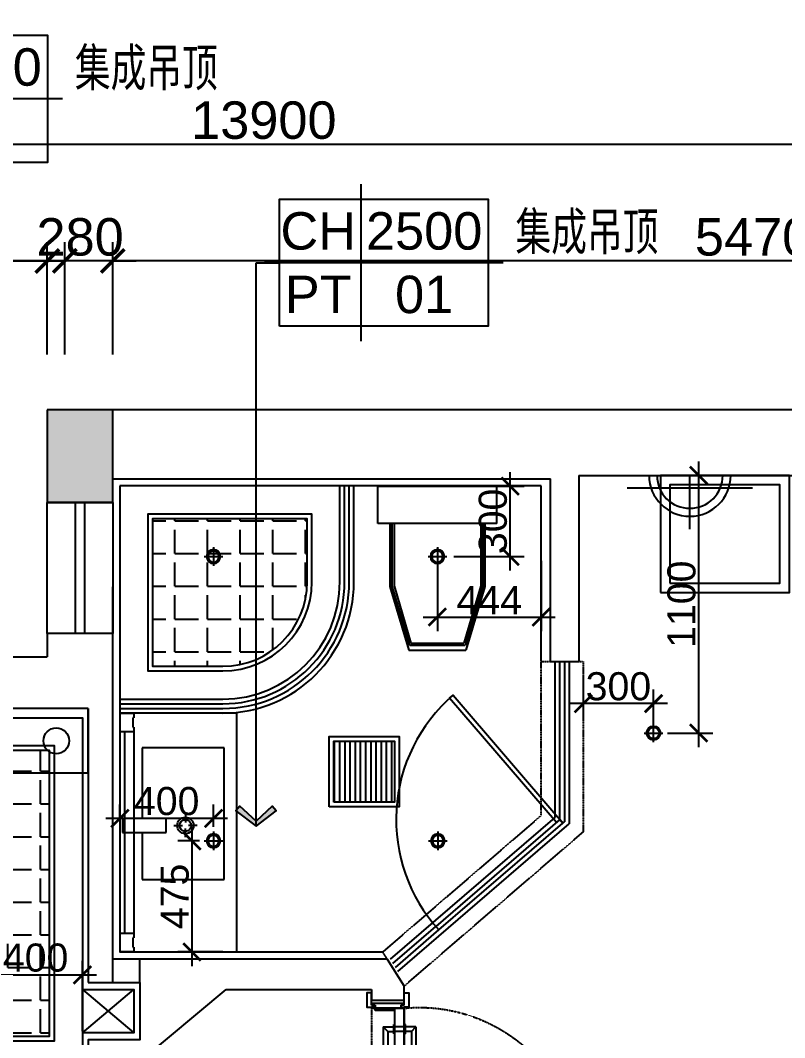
# Model space of a CAD drawing. Header units: millimetres. Extents: x 148889 to 229003, y -70503 to 111106.
# Drawn here: x 209832 to 213097, y 64067 to 68411 of the extents above; entities that cross this region are included whole.
import ezdxf
from ezdxf.enums import TextEntityAlignment as Align
from ezdxf.lldxf.tags import DXFTag

# ---------------------------------------------------------------- set-up
doc = ezdxf.new("R2010")
doc.units = ezdxf.units.MM
doc.linetypes.add('DASHED2', pattern=[0.375, 0.25, -0.125])
doc.linetypes.add('HIDDEN', pattern=[0.375, 0.25, -0.125])
for name, color, linetype in [('8', 8, 'Continuous'), ('C-天花标高', 1, 'Continuous'), ('C-灯具1', 2, 'Continuous'), ('C-门套', 16, 'Continuous'), ('F-地坪3(地台)', 6, 'Continuous'), ('P-原墙线', 7, 'Continuous'), ('P-固定家具2(不到顶)', 2, 'Continuous'), ('P-外部尺寸', 44, 'Continuous'), ('P-完成面', 1, 'Continuous'), ('P-新墙线', 4, 'Continuous'), ('P-洁具', 3, 'Continuous'), ('P-活动家具', 3, 'Continuous'), ('P-窗', 3, 'Continuous'), ('P-门', 1, 'Continuous'), ('P-门套', 1, 'Continuous')]:
    doc.layers.add(name, color=color, linetype=linetype)
doc.styles.add('Arial', font='arial.ttf')
doc.styles.add('hb', font='hbsmall.shx', dxfattribs={"width": 0.7})
doc.styles.add('ROMANS', font='ROMANS.shx', dxfattribs={"bigfont": 'BIGFONT.shx'})
doc.styles.add('st', font='', dxfattribs={"width": 0.7})
doc.styles.get('st').set_extended_font_data('SimSun')
tags = doc.linetypes.add('ACAD_ISO03W100', pattern=[30, 12, -18]).pattern_tags.tags
tags[6:7] = [DXFTag(74, 4), DXFTag(75, 0), DXFTag(340, '0'), DXFTag(46, 1.0), DXFTag(50, 0.0), DXFTag(44, 0.0), DXFTag(45, 0.0)]
tags[4:5] = [DXFTag(74, 4), DXFTag(75, 0), DXFTag(340, '0'), DXFTag(46, 1.0), DXFTag(50, 0.0), DXFTag(44, 0.0), DXFTag(45, 0.0)]
doc.dimstyles.new('1比60', dxfattribs={"dimscale": 60, "dimtxt": 2, "dimasz": 1.25, "dimexe": 1, "dimexo": 1, "dimgap": 0.2, "dimtad": 1, "dimdec": 0, "dimrnd": 0.005, "dimzin": 0, "dimdsep": 46, "dimtxsty": 'Arial', "dimblk": 'ARCHTICK', "dimcen": 0.125, "dimdle": 1, "dimclrd": 44, "dimclre": 44, "dimclrt": 50, "dimadec": 0, "dimazin": 0, "dimtfac": 1, "dimtdec": 0, "dimtix": 1, "dimtmove": 2, "dimatfit": 3, "dimldrblk": 'DOT', "dimfxl": 4, "dimfxlon": 1, "dimtvp": 1, "dimtolj": 1, "dimtzin": 0, "dimarcsym": 0})
doc.dimstyles.new('1比80', dxfattribs={"dimscale": 80, "dimtxt": 2, "dimasz": 1.25, "dimexe": 1, "dimexo": 1, "dimgap": 0.25, "dimtad": 1, "dimdec": 0, "dimrnd": 0.005, "dimzin": 0, "dimdsep": 46, "dimtxsty": 'Arial', "dimblk": 'ARCHTICK', "dimcen": 0.125, "dimdle": 1, "dimclrd": 44, "dimclre": 44, "dimclrt": 50, "dimadec": 0, "dimazin": 0, "dimtfac": 1, "dimtdec": 0, "dimtix": 1, "dimtmove": 2, "dimatfit": 3, "dimldrblk": 'DOT', "dimfxl": 5, "dimfxlon": 1, "dimtvp": 1, "dimtolj": 1, "dimtzin": 0, "dimarcsym": 0})
doc.dimstyles.new('出图比例1：50', dxfattribs={"dimscale": 50, "dimtxt": 2.5, "dimasz": 2, "dimexe": 2, "dimexo": 2, "dimgap": 1, "dimtad": 1, "dimdec": 0, "dimrnd": 5, "dimzin": 0, "dimdsep": 46, "dimtxsty": 'ROMANS', "dimblk1": 'ZHL_XS', "dimblk2": 'ZHL_XS', "dimsah": 1, "dimcen": 0.09, "dimclrd": 256, "dimclre": 256, "dimclrt": 41, "dimadec": 0, "dimazin": 0, "dimtfac": 1, "dimtdec": 4, "dimtix": 1, "dimtmove": 2, "dimatfit": 3, "dimldrblk": 'ZHL_JT', "dimfxl": 1, "dimtolj": 1, "dimtzin": 0, "dimarcsym": 0})

# ---------------------------------------------------------------- blocks, each defined once
blk = doc.blocks.new('ZHL_JT')
blk.add_line((-0.221, 0), (-1, 0))
blk.add_lwpolyline([(-0.221, 0), (-0.861, -0.689), (-0.654, -0.862), (0, 0), (-0.654, 0.862), (-0.861, 0.689)], close=True)
for points in [[(-0.861, 0.689), (-0.654, 0.862), (-0.221, 0), (0, 0)], [(-0.861, -0.689), (-0.654, -0.862), (-0.221, 0), (0, 0)]]:
    blk.add_solid(points)
blk = doc.blocks.new('ZHL_XS')
blk.add_line((-1, 0), (0, 0))
at = {"const_width": 0.2}
blk.add_lwpolyline([(-0.6, -0.6), (0.6, 0.6)], dxfattribs=at)
blk = doc.blocks.new('RC-')
for p, q in [((-1.514, -5.238), (-1.514, 5.238)), ((7.962, 0), (-7.962, 0))]:
    blk.add_line(p, q)
blk.add_lwpolyline([(-6.962, -4.238), (-6.962, 4.238), (6.962, 4.238), (6.962, -4.238)], close=True)
at = {"width": 0.7, "flags": 4}
for tag, height, style, p in [('NUM7', 2.5, 'st', (-7.997, 0.845)), ('NUM8', 2, 'hb', (-7.997, -3.393))]:
    blk.add_attdef(tag, text='', height=height, dxfattribs=dict(at, style=style)).set_placement(p, align=Align.RIGHT)
for tag, height, style, p in [('NUM1', 2, 'hb', (-4.375, 2.127)), ('NUM2', 2, 'hb', (2.697, 2.127)), ('NUM3', 2, 'hb', (-4.375, -2.111)), ('NUM4', 2, 'hb', (2.697, -2.111)), ('NUM9', 2, 'hb', (0, -6.661)), ('NUM10', 2.5, 'st', (0, -10.886))]:
    blk.add_attdef(tag, text='', height=height, dxfattribs=dict(at, style=style)).set_placement(p, align=Align.MIDDLE)
for tag, p, height, style in [('NUM5', (7.544, 0.845), 2.5, 'st'), ('NUM6', (7.544, -3.393), 2, 'hb')]:
    blk.add_attdef(tag, p, '', height=height, dxfattribs=dict(at, style=style))
blk = doc.blocks.new('A$C7EB76032')
at = {"layer": 'C-灯具1'}
for p, q in [((280, 577.8), (20, 577.8)), ((280, 555.6), (20, 555.6)), ((280, 533.3), (20, 533.3)), ((280, 511.1), (20, 511.1)), ((280, 488.9), (20, 488.9)), ((280, 466.7), (20, 466.7)), ((280, 444.4), (20, 444.4)), ((280, 422.2), (20, 422.2)), ((280, 400), (20, 400)), ((280, 377.8), (20, 377.8)), ((280, 355.5), (20, 355.5)), ((280, 333.3), (20, 333.3))]:
    blk.add_line(p, q, dxfattribs=at)
for points in [[(0, 600), (300, 600), (300, 300), (0, 300)], [(20, 580), (280, 580), (280, 320), (20, 320)]]:
    blk.add_lwpolyline(points, close=True, dxfattribs=at)
blk = doc.blocks.new('A$C567856EC')
at = {"layer": 'C-灯具1'}
for p, q in [((350, 732.6), (350, 350)), ((796.2, 438), (-96.2, 438)), ((640.5, 350), (59.5, 350))]:
    blk.add_line(p, q, dxfattribs=at)
for radius in [290.5, 233.9]:
    blk.add_arc((350, 350), radius, 0, 180, dxfattribs=at)
blk = doc.blocks.new('A$C224B1EEF')
at = {"color": 252}
for p, q in [((59.8, 427.4), (134.4, 679.4)), ((68.5, 426.1), (140.9, 670.6)), ((373, 679.4), (134.4, 679.4)), ((366.5, 670.6), (140.9, 670.6)), ((438.8, 426.1), (366.5, 670.6)), ((447.5, 427.4), (373, 679.4)), ((59.8, 160), (59.8, 427.4)), ((68.5, 160), (68.5, 426.1)), ((438.8, 160), (438.8, 426.1)), ((447.5, 160), (447.5, 427.4))]:
    blk.add_line(p, q, dxfattribs=at)
at = {"layer": '8'}
for p, q in [((0, 160), (507.4, 160)), ((0, 160), (0, 1)), ((0, 160), (0, 1)), ((507.4, 160), (507.4, 1)), ((507.4, 160), (507.4, 1)), ((507.4, 1), (0, 1))]:
    blk.add_line(p, q, dxfattribs=at)
at = {"layer": 'P-固定家具2(不到顶)', "color": 3}
for p, q in [((51.1, 428.7), (131.7, 701.1)), ((375.6, 701.1), (131.7, 701.1)), ((456.2, 428.7), (375.6, 701.1)), ((51.1, 160), (51.1, 428.7)), ((456.2, 160), (456.2, 428.7))]:
    blk.add_line(p, q, dxfattribs=at)
blk = doc.blocks.new('A$C404574AA')
at = {"layer": 'P-门'}
for p, q in [((650.6, 803, 233.2), (650.6, 784, 233.2)), ((760.1, 803, 233.2), (650.6, 803, 233.2)), ((741.1, 784, 233.2), (650.6, 784, 233.2)), ((741.1, 784, 233.2), (760.1, 803, 233.2)), ((741.1, 784, 233.2), (741.1, 758, 233.2)), ((760.1, 803, 233.2), (760.1, 758, 233.2)), ((90, 753, 233.2), (840, 753, 233.2)), ((90, 713, 233.2), (90, 753, 233.2)), ((730.6, 758, 233.2), (730.6, 753, 233.2)), ((730.6, 758, 233.2), (770.6, 758, 233.2)), ((740.8, 753, 233.2), (740.8, 713, 233.2)), ((760.3, 753, 233.2), (760.3, 713, 233.2)), ((770.6, 758, 233.2), (770.6, 753, 233.2)), ((840, 713, 233.2), (840, 753, 233.2)), ((90, 713, 233.2), (840, 713, 233.2)), ((730.6, 708, 233.2), (730.6, 713, 233.2)), ((730.6, 708, 233.2), (770.6, 708, 233.2)), ((741.1, 682, 233.2), (741.1, 708, 233.2)), ((760.1, 663, 233.2), (760.1, 708, 233.2)), ((770.6, 708, 233.2), (770.6, 713, 233.2)), ((741.1, 682, 233.2), (650.6, 682, 233.2)), ((650.6, 663, 233.2), (650.6, 682, 233.2)), ((760.1, 663, 233.2), (650.6, 663, 233.2)), ((741.1, 682, 233.2), (760.1, 663, 233.2))]:
    blk.add_line(p, q, dxfattribs=at)
at = {"layer": 'P-门', "color": 252, "linetype": 'ACAD_ISO03W100', "ltscale": 0.001}
for p, q in [((50, 753, 233.2), (50, 3, 233.2)), ((50, 753, 233.2), (90, 753, 233.2)), ((90, 753, 233.2), (90, 3, 233.2)), ((90, 3, 233.2), (90, 743, 233.2)), ((0, 82.9, 233.2), (0, 192.4, 233.2)), ((0, 192.4, 233.2), (19, 192.4, 233.2)), ((19, 101.9, 233.2), (19, 192.4, 233.2)), ((140, 192.4, 233.2), (121, 192.4, 233.2)), ((121, 101.9, 233.2), (121, 192.4, 233.2)), ((140, 82.9, 233.2), (140, 192.4, 233.2)), ((19, 101.9, 233.2), (0, 82.9, 233.2)), ((19, 101.9, 233.2), (45, 101.9, 233.2)), ((45, 112.4, 233.2), (45, 72.4, 233.2)), ((45, 112.4, 233.2), (50, 112.4, 233.2)), ((90, 102.2, 233.2), (50, 102.2, 233.2)), ((95, 112.4, 233.2), (90, 112.4, 233.2)), ((95, 112.4, 233.2), (95, 72.4, 233.2)), ((121, 101.9, 233.2), (95, 101.9, 233.2)), ((121, 101.9, 233.2), (140, 82.9, 233.2)), ((0, 82.9, 233.2), (45, 82.9, 233.2)), ((45, 72.4, 233.2), (50, 72.4, 233.2)), ((90, 82.7, 233.2), (50, 82.7, 233.2)), ((95, 72.4, 233.2), (90, 72.4, 233.2)), ((140, 82.9, 233.2), (95, 82.9, 233.2)), ((50, 3, 233.2), (90, 3, 233.2))]:
    blk.add_line(p, q, dxfattribs=at)
at = {"layer": 'P-门', "color": 252}
for p, q in [((100, 713, 233.2), (100, 753, 233.2)), ((100, 747, 233.2), (740.8, 747, 233.2)), ((760.3, 747, 233.2), (832, 747, 233.2)), ((832, 713, 233.2), (832, 753, 233.2)), ((100, 719, 233.2), (740.8, 719, 233.2)), ((760.3, 719, 233.2), (832, 719, 233.2))]:
    blk.add_line(p, q, dxfattribs=at)
at = {"layer": 'P-门', "color": 252, "linetype": 'DASHED2'}
blk.add_arc((154.7, 685.8, 233.2), 685.8, 264.5854, 2.2759, dxfattribs=at)
blk = doc.blocks.new('_ArchTick')
at = {"color": 0, "linetype": 'ByBlock', "const_width": 0.15}
blk.add_lwpolyline([(-0.5, -0.5), (0.5, 0.5)], dxfattribs=at)
blk = doc.blocks.new('*D784')
at = {"layer": 'P-外部尺寸', "color": 44, "lineweight": -2, "transparency": 16777216}
for p, q in [((210226.9, 66983.5), (210226.9, 67463.5)), ((215696.9, 66983.5), (215696.9, 67463.5)), ((215776.9, 67383.5), (210146.9, 67383.5))]:
    blk.add_line(p, q, dxfattribs=at)
at = {"layer": 'P-外部尺寸', "color": 44, "lineweight": -2, "transparency": 16777216, "xscale": 100, "yscale": 100, "zscale": 100, "rotation": 180}
blk.add_blockref('_ArchTick', (210226.9, 67383.5), dxfattribs=at)
at = {"layer": 'P-外部尺寸', "color": 44, "lineweight": -2, "transparency": 16777216, "xscale": 100, "yscale": 100, "zscale": 100}
blk.add_blockref('_ArchTick', (215696.9, 67383.5), dxfattribs=at)
at = {"layer": 'P-外部尺寸', "color": 50, "transparency": 16777216, "insert": (212961.9, 67485.2), "char_height": 160, "attachment_point": 5, "style": 'Arial'}
blk.add_mtext('\\A1;5470', dxfattribs=at)
blk = doc.blocks.new('_Dot')
at = {"color": 0, "linetype": 'ByBlock', "lineweight": -2}
blk.add_line((-0.5, 0), (-1, 0), dxfattribs=at)
at = {"color": 0, "linetype": 'ByBlock', "const_width": 0.5}
blk.add_lwpolyline([(-0.25, 0, 1), (0.25, 0, 1)], format="xyb", close=True, dxfattribs=at)
blk = doc.blocks.new('*D785')
at = {"layer": 'P-外部尺寸', "color": 44, "lineweight": -2, "transparency": 16777216}
for p, q in [((209946.9, 66983.5), (209946.9, 67463.5)), ((210226.9, 66983.5), (210226.9, 67463.5)), ((209946.9, 67383.5), (209846.9, 67383.5)), ((210226.9, 67383.5), (209946.9, 67383.5)), ((210226.9, 67383.5), (210326.9, 67383.5))]:
    blk.add_line(p, q, dxfattribs=at)
at = {"layer": 'P-外部尺寸', "color": 44, "lineweight": -2, "transparency": 16777216, "xscale": 100, "yscale": 100, "zscale": 100}
blk.add_blockref('_ArchTick', (209946.9, 67383.5), dxfattribs=at)
at = {"layer": 'P-外部尺寸', "color": 44, "lineweight": -2, "transparency": 16777216, "xscale": 100, "yscale": 100, "zscale": 100, "rotation": 180}
blk.add_blockref('_ArchTick', (210226.9, 67383.5), dxfattribs=at)
at = {"layer": 'P-外部尺寸', "color": 50, "transparency": 16777216, "insert": (210086.9, 67485.2), "char_height": 160, "attachment_point": 5, "style": 'Arial'}
blk.add_mtext('\\A1;280', dxfattribs=at)
blk = doc.blocks.new('*D790')
at = {"layer": 'P-外部尺寸', "color": 44, "lineweight": -2, "transparency": 16777216}
for p, q in [((203921.9, 67482), (203921.9, 67962)), ((217821.9, 67482), (217821.9, 67962)), ((203841.9, 67882), (217901.9, 67882))]:
    blk.add_line(p, q, dxfattribs=at)
at = {"layer": 'P-外部尺寸', "color": 44, "lineweight": -2, "transparency": 16777216, "xscale": 100, "yscale": 100, "zscale": 100, "rotation": 180}
blk.add_blockref('_ArchTick', (203921.9, 67882), dxfattribs=at)
at = {"layer": 'P-外部尺寸', "color": 44, "lineweight": -2, "transparency": 16777216, "xscale": 100, "yscale": 100, "zscale": 100}
blk.add_blockref('_ArchTick', (217821.9, 67882), dxfattribs=at)
at = {"layer": 'P-外部尺寸', "color": 50, "transparency": 16777216, "insert": (210871.9, 67983.7), "char_height": 160, "attachment_point": 5, "style": 'Arial'}
blk.add_mtext('\\A1;13900', dxfattribs=at)
blk = doc.blocks.new('A$C01C20CD7')
at = {"layer": 'C-灯具1'}
for p, q in [((52.8, 105.7, 2984.9), (52.8, 0, 2984.9)), ((0, 52.8, 2984.9), (105.7, 52.8, 2984.9))]:
    blk.add_line(p, q, dxfattribs=at)
for radius in [39.9, 31.7]:
    blk.add_circle((52.8, 52.8, 2984.9), radius, dxfattribs=at)
blk = doc.blocks.new('*D786')
at = {"layer": 'P-外部尺寸', "color": 44, "lineweight": -2, "transparency": 16777216}
for p, q in [((205726.9, 66983.5), (205726.9, 67463.5)), ((209946.9, 66983.5), (209946.9, 67463.5)), ((210026.9, 67383.5), (205646.9, 67383.5))]:
    blk.add_line(p, q, dxfattribs=at)
at = {"layer": 'P-外部尺寸', "color": 44, "lineweight": -2, "transparency": 16777216, "xscale": 100, "yscale": 100, "zscale": 100, "rotation": 180}
blk.add_blockref('_ArchTick', (205726.9, 67383.5), dxfattribs=at)
at = {"layer": 'P-外部尺寸', "color": 44, "lineweight": -2, "transparency": 16777216, "xscale": 100, "yscale": 100, "zscale": 100}
blk.add_blockref('_ArchTick', (209946.9, 67383.5), dxfattribs=at)
at = {"layer": 'P-外部尺寸', "color": 50, "transparency": 16777216, "insert": (207836.9, 67485.2), "char_height": 160, "attachment_point": 5, "style": 'Arial'}
blk.add_mtext('\\A1;4220', dxfattribs=at)
blk = doc.blocks.new('*D787')
at = {"layer": 'P-外部尺寸', "color": 44, "lineweight": -2, "transparency": 16777216}
for p, q in [((205526.9, 66983.5), (205526.9, 67463.5)), ((205726.9, 66983.5), (205726.9, 67463.5)), ((205526.9, 67383.5), (205426.9, 67383.5)), ((205726.9, 67383.5), (205526.9, 67383.5)), ((205726.9, 67383.5), (205826.9, 67383.5))]:
    blk.add_line(p, q, dxfattribs=at)
at = {"layer": 'P-外部尺寸', "color": 44, "lineweight": -2, "transparency": 16777216, "xscale": 100, "yscale": 100, "zscale": 100}
blk.add_blockref('_ArchTick', (205526.9, 67383.5), dxfattribs=at)
at = {"layer": 'P-外部尺寸', "color": 44, "lineweight": -2, "transparency": 16777216, "xscale": 100, "yscale": 100, "zscale": 100, "rotation": 180}
blk.add_blockref('_ArchTick', (205726.9, 67383.5), dxfattribs=at)
at = {"layer": 'P-外部尺寸', "color": 50, "transparency": 16777216, "insert": (205626.9, 67485.2), "char_height": 160, "attachment_point": 5, "style": 'Arial'}
blk.add_mtext('\\A1;200', dxfattribs=at)
blk = doc.blocks.new('*D1016')
at = {"layer": 'P-外部尺寸', "color": 44, "lineweight": -2, "transparency": 16777216}
for p, q in [((207826.9, 66983.5), (207826.9, 67463.5)), ((209946.9, 67063.5), (209946.9, 67463.5)), ((207746.9, 67383.5), (210026.9, 67383.5))]:
    blk.add_line(p, q, dxfattribs=at)
at = {"layer": 'P-外部尺寸', "color": 44, "lineweight": -2, "transparency": 16777216, "xscale": 100, "yscale": 100, "zscale": 100, "rotation": 180}
blk.add_blockref('_ArchTick', (207826.9, 67383.5), dxfattribs=at)
at = {"layer": 'P-外部尺寸', "color": 44, "lineweight": -2, "transparency": 16777216, "xscale": 100, "yscale": 100, "zscale": 100}
blk.add_blockref('_ArchTick', (209946.9, 67383.5), dxfattribs=at)
at = {"layer": 'P-外部尺寸', "color": 50, "transparency": 16777216, "insert": (208886.9, 67485.2), "char_height": 160, "attachment_point": 5, "style": 'Arial'}
blk.add_mtext('\\A1;2120', dxfattribs=at)
blk = doc.blocks.new('*D1046')
at = {"layer": 'P-新墙线', "color": 44, "lineweight": -2, "transparency": 16777216}
for p, q in [((211924.1, 66061), (211924.1, 66481.5)), ((211684.1, 66421.5), (211984.1, 66421.5)), ((211684.1, 66121), (211984.1, 66121))]:
    blk.add_line(p, q, dxfattribs=at)
at = {"layer": 'P-新墙线', "color": 44, "lineweight": -2, "transparency": 16777216, "xscale": 75, "yscale": 75, "zscale": 75}
for p, rotation in [((211924.1, 66421.5), 90), ((211924.1, 66121), 270)]:
    blk.add_blockref('_ArchTick', p, dxfattribs=dict(at, rotation=rotation))
at = {"layer": 'P-新墙线', "color": 50, "transparency": 16777216, "insert": (211850.7, 66271.3), "char_height": 120, "attachment_point": 5, "rotation": 90, "style": 'Arial'}
blk.add_mtext('\\A1;300', dxfattribs=at)
blk = doc.blocks.new('*D1047')
at = {"layer": 'P-新墙线', "color": 44, "lineweight": -2, "transparency": 16777216}
for p, q in [((210256.9, 65002.5), (210256.9, 65063)), ((210656.9, 64967.2), (210656.9, 65063)), ((210716.9, 65003), (210196.9, 65003))]:
    blk.add_line(p, q, dxfattribs=at)
at = {"layer": 'P-新墙线', "color": 44, "lineweight": -2, "transparency": 16777216, "xscale": 75, "yscale": 75, "zscale": 75, "rotation": 180}
blk.add_blockref('_ArchTick', (210256.9, 65003), dxfattribs=at)
at = {"layer": 'P-新墙线', "color": 44, "lineweight": -2, "transparency": 16777216, "xscale": 75, "yscale": 75, "zscale": 75}
blk.add_blockref('_ArchTick', (210656.9, 65003), dxfattribs=at)
at = {"layer": 'P-新墙线', "color": 50, "transparency": 16777216, "insert": (210456.9, 65076.3), "char_height": 120, "attachment_point": 5, "style": 'Arial'}
blk.add_mtext('\\A1;400', dxfattribs=at)
blk = doc.blocks.new('*D1048')
at = {"layer": 'P-新墙线', "color": 44, "lineweight": -2, "transparency": 16777216}
for p, q in [((210564.8, 64967.2), (210564.8, 64372.5)), ((210596.9, 64907.2), (210504.8, 64907.2)), ((210696.9, 64432.5), (210504.8, 64432.5))]:
    blk.add_line(p, q, dxfattribs=at)
at = {"layer": 'P-新墙线', "color": 44, "lineweight": -2, "transparency": 16777216, "xscale": 75, "yscale": 75, "zscale": 75}
for p, rotation in [((210564.8, 64907.2), 90), ((210564.8, 64432.5), 270)]:
    blk.add_blockref('_ArchTick', p, dxfattribs=dict(at, rotation=rotation))
at = {"layer": 'P-新墙线', "color": 50, "transparency": 16777216, "insert": (210491.7, 64669.8), "char_height": 120, "attachment_point": 5, "rotation": 90, "style": 'Arial'}
blk.add_mtext('\\A1;475', dxfattribs=at)
blk = doc.blocks.new('*D1049')
at = {"layer": 'P-新墙线', "color": 44, "lineweight": -2, "transparency": 16777216}
for p, q in [((211613.2, 66103), (211613.2, 65803)), ((212056.9, 66103), (212056.9, 65803)), ((211553.2, 65863), (212116.9, 65863))]:
    blk.add_line(p, q, dxfattribs=at)
at = {"layer": 'P-新墙线', "color": 44, "lineweight": -2, "transparency": 16777216, "xscale": 75, "yscale": 75, "zscale": 75, "rotation": 180}
blk.add_blockref('_ArchTick', (211613.2, 65863), dxfattribs=at)
at = {"layer": 'P-新墙线', "color": 44, "lineweight": -2, "transparency": 16777216, "xscale": 75, "yscale": 75, "zscale": 75}
blk.add_blockref('_ArchTick', (212056.9, 65863), dxfattribs=at)
at = {"layer": 'P-新墙线', "color": 50, "transparency": 16777216, "insert": (211835, 65935), "char_height": 120, "attachment_point": 5, "style": 'Arial'}
blk.add_mtext('\\A1;444', dxfattribs=at)
blk = doc.blocks.new('*D1053')
at = {"layer": 'P-新墙线', "color": 44, "lineweight": -2, "transparency": 16777216}
for p, q in [((209697.1, 64292.1), (209697.1, 64394.6)), ((210096.9, 64094.6), (210096.9, 64394.6)), ((209637.1, 64334.6), (210156.9, 64334.6))]:
    blk.add_line(p, q, dxfattribs=at)
at = {"layer": 'P-新墙线', "color": 44, "lineweight": -2, "transparency": 16777216, "xscale": 75, "yscale": 75, "zscale": 75, "rotation": 180}
blk.add_blockref('_ArchTick', (209697.1, 64334.6), dxfattribs=at)
at = {"layer": 'P-新墙线', "color": 44, "lineweight": -2, "transparency": 16777216, "xscale": 75, "yscale": 75, "zscale": 75}
blk.add_blockref('_ArchTick', (210096.9, 64334.6), dxfattribs=at)
at = {"layer": 'P-新墙线', "color": 50, "transparency": 16777216, "insert": (209897, 64407.9), "char_height": 120, "attachment_point": 5, "style": 'Arial'}
blk.add_mtext('\\A1;400', dxfattribs=at)
blk = doc.blocks.new('*D1060')
at = {"layer": 'P-新墙线', "color": 44, "lineweight": -2, "transparency": 16777216}
for p, q in [((212236.6, 65612.5), (212236.6, 65433.2)), ((212536.7, 65374.6), (212536.7, 65553.2)), ((212596.7, 65493.2), (212176.6, 65493.2))]:
    blk.add_line(p, q, dxfattribs=at)
at = {"layer": 'P-新墙线', "color": 44, "lineweight": -2, "transparency": 16777216, "xscale": 75, "yscale": 75, "zscale": 75, "rotation": 180}
blk.add_blockref('_ArchTick', (212236.6, 65493.2), dxfattribs=at)
at = {"layer": 'P-新墙线', "color": 44, "lineweight": -2, "transparency": 16777216, "xscale": 75, "yscale": 75, "zscale": 75}
blk.add_blockref('_ArchTick', (212536.7, 65493.2), dxfattribs=at)
at = {"layer": 'P-新墙线', "color": 50, "transparency": 16777216, "insert": (212386.7, 65566.5), "char_height": 120, "attachment_point": 5, "style": 'Arial'}
blk.add_mtext('\\A1;300', dxfattribs=at)
blk = doc.blocks.new('*D1061')
at = {"layer": 'P-新墙线', "color": 44, "lineweight": -2, "transparency": 16777216}
for p, q in [((212729.8, 65307.6), (212729.8, 66527.5)), ((212611.5, 66467.5), (212789.8, 66467.5)), ((212596.7, 65367.6), (212789.8, 65367.6))]:
    blk.add_line(p, q, dxfattribs=at)
at = {"layer": 'P-新墙线', "color": 44, "lineweight": -2, "transparency": 16777216, "xscale": 75, "yscale": 75, "zscale": 75}
for p, rotation in [((212729.8, 66467.5), 90), ((212729.8, 65367.6), 270)]:
    blk.add_blockref('_ArchTick', p, dxfattribs=dict(at, rotation=rotation))
at = {"layer": 'P-新墙线', "color": 50, "transparency": 16777216, "insert": (212656.6, 65917.5), "char_height": 120, "attachment_point": 5, "rotation": 90, "style": 'Arial'}
blk.add_mtext('\\A1;1100', dxfattribs=at)
blk = doc.blocks.new('tretw')
at = {"layer": 'P-活动家具'}
for p, q in [((204261.9, 63427.5), (204261.9, 65527.5)), ((204261.9, 65527.5), (205761.9, 65527.5)), ((205761.9, 65527.5), (205761.9, 63427.5)), ((204261.9, 65471.5), (205761.9, 65471.5)), ((205761.9, 63427.5), (204261.9, 63427.5))]:
    blk.add_line(p, q, dxfattribs=at)
at = {"layer": 'P-活动家具', "color": 252}
for p, q in [((204261.9, 65471.5), (204261.9, 64996.4)), ((205761.9, 65471.5), (205761.9, 64996.4)), ((204325.1, 65042.7), (204348.1, 65134.4)), ((205027, 65042.7), (205050, 65134.4)), ((204316.8, 65009.3), (204325.1, 65042.7)), ((205018.7, 65009.3), (205027, 65042.7)), ((204290.5, 64964.7), (204290.5, 63463.2)), ((205165.7, 64986.9), (204312.8, 64986.9)), ((205165.7, 64986.9), (205730.3, 64512)), ((204312.8, 64684), (205234.4, 64684)), ((205730.3, 63463.2), (205730.3, 64512)), ((204312.8, 63441), (205708.1, 63441))]:
    blk.add_line(p, q, dxfattribs=at)
for points in [[(204925.7, 65424.3, -0.088153), (204887.3, 65420.3, -0.088153), (204852.6, 65403.4, -0.077547), (204828.6, 65379.4, -0.077547), (204813, 65349.2)], [(205627.6, 65424.3, -0.088153), (205589.2, 65420.3, -0.088153), (205554.5, 65403.4, -0.077547), (205530.5, 65379.4, -0.077547), (205514.9, 65349.2)], [(204331.2, 65388.8, 0.077379), (204369.9, 65360.7, 0.077379), (204398.1, 65322.1, 0.047525), (204409.2, 65294.8, 0.047525), (204414.8, 65265.8)], [(204834.6, 65417.9, -0.027842), (204808.2, 65406.2, -0.048685), (204794.2, 65397.2, -0.023666), (204763.2, 65370.1, -0.031223), (204742.1, 65347.1, -0.046801), (204736.4, 65338.6, -0.023191), (204727.5, 65320)], [(205033.1, 65388.8, 0.077379), (205071.7, 65360.7, 0.077379), (205100, 65322.1, 0.047525), (205111.1, 65294.8, 0.047525), (205116.7, 65265.8)], [(205536.5, 65417.9, -0.027842), (205510, 65406.2, -0.048685), (205496.1, 65397.2, -0.023666), (205465.1, 65370.1, -0.031223), (205443.9, 65347.1, -0.046801), (205438.3, 65338.6, -0.023191), (205429.3, 65320)], [(204329.5, 65371, 0.05369), (204345.3, 65356.6, 0.070312), (204354.3, 65343, 0.015448), (204358.5, 65333.5, 0.013244), (204362.7, 65322.1, 0.082127), (204366, 65302, 0.064164), (204362.7, 65276.2)], [(205031.4, 65371, 0.05369), (205047.2, 65356.6, 0.070312), (205056.2, 65343, 0.015448), (205060.4, 65333.5, 0.013244), (205064.6, 65322.1, 0.082127), (205067.9, 65302, 0.064164), (205064.6, 65276.2)], [(204929.8, 65023.9, -0.016108), (204886.6, 65053.1, -0.024599), (204856.8, 65069.8, -0.009477), (204802.3, 65095.7, -0.015937), (204769.2, 65109.4, -0.072521), (204751, 65113.4, -0.033339), (204710.8, 65113.6)], [(205631.7, 65023.9, -0.016108), (205588.5, 65053.1, -0.024599), (205558.7, 65069.8, -0.009477), (205504.2, 65095.7, -0.015937), (205471.1, 65109.4, -0.072521), (205452.9, 65113.4, -0.033339), (205412.6, 65113.6)], [(204549.3, 65025.6, -0.009729), (204579.6, 65035.7, -0.009729), (204609.5, 65046.9, -0.007971), (204633.7, 65056.9, -0.002711), (204557.5, 65067.7)], [(205251.2, 65025.6, -0.009729), (205281.5, 65035.7, -0.009729), (205311.4, 65046.9, -0.007971), (205335.6, 65056.9, -0.002711), (205259.4, 65067.7)], [(205222.7, 64516.7, -0.007297), (205363.8, 64536.4, -0.009508), (205471.3, 64556.5, -0.006616), (205543.5, 64572.5, 0.023828), (205563.7, 64576.2, 0.052541), (205595.5, 64575.6, 0.032755), (205631.8, 64540.1, 0.013133), (205668.9, 64530.6, 0.007859), (205730.3, 64512)]]:
    blk.add_lwpolyline(points, format="xyb", dxfattribs=at)
for centre, radius, start, end in [((204297.5, 65424), 14.6, 281.2724, 26.5805), ((204310.5, 65531), 100.4, 270, 281.2724), ((204356.4, 65609.6), 179, 261.5628, 270), ((204448.3, 65756.5), 338.6, 254.256, 261.5628), ((204968.7, 65370.7), 59.9, 95.2592, 120.6513), ((204965.7, 65462.3), 32.1, 265.6975, 300.6513), ((204992.4, 65460.6), 27.9, 248.2117, 265.6975), ((204968, 65417.9), 17.3, 338.0096, 21.421), ((204985.1, 65428.9), 4.75, 258.1069, 338.0096), ((204991.9, 65428), 2.58, 78.1069, 199.564), ((204993.9, 65434.1), 3.8, 199.564, 248.2117), ((204999.4, 65424), 14.6, 281.2724, 26.5805), ((205012.4, 65531), 100.4, 270, 281.2724), ((205058.3, 65609.6), 179, 261.5628, 270), ((205150.2, 65756.5), 338.6, 254.256, 261.5628), ((205670.6, 65370.7), 59.9, 95.2592, 120.6513), ((205667.5, 65462.3), 32.1, 265.6975, 300.6513), ((205694.2, 65460.6), 27.9, 248.2117, 265.6975), ((205669.8, 65417.9), 17.3, 338.0096, 21.421), ((205687, 65428.9), 4.75, 258.1069, 338.0096), ((205693.8, 65428), 2.58, 78.1069, 199.564), ((205695.7, 65434.1), 3.8, 199.564, 248.2117), ((204297.4, 65371.8), 38, 26.5805, 85.5998), ((203784.7, 65389.2), 546.5, 353.7676, 360), ((204257.1, 61039.6), 4384.2, 86.1196, 88.1502), ((204551.1, 65410.6), 4.11, 303.6206, 49.8304), ((204636.2, 64888.6), 525.1, 90.0039, 99.073), ((204740.2, 64834.9), 588.1, 96.0867, 100.1899), ((204670.4, 65588.8), 169.3, 272.5386, 280.1899), ((204727.3, 65743), 321.9, 265.1982, 272.5386), ((204731.8, 64451.2), 970.2, 85.1982, 89.4243), ((204868.3, 63758.6), 1660.3, 89.4243, 91.9079), ((204968.6, 64510.7), 912, 91.9079, 95.2592), ((205253.5, 65335.7), 273.4, 167.8905, 171.8665), ((205020.1, 65406.3), 36.4, 171.8665, 201.421), ((204999.3, 65371.8), 38, 26.5805, 85.5998), ((204486.6, 65389.2), 546.5, 353.7676, 360), ((204959, 61039.6), 4384.2, 86.1196, 88.1502), ((205253, 65410.6), 4.11, 303.6206, 49.8304), ((205338.1, 64888.6), 525.1, 90.0039, 99.073), ((205442.1, 64834.9), 588.1, 96.0867, 100.1899), ((205372.3, 65588.8), 169.3, 272.5386, 280.1899), ((205429.2, 65743), 321.9, 265.1982, 272.5386), ((205433.7, 64451.2), 970.2, 85.1982, 89.4243), ((205570.2, 63758.6), 1660.3, 89.4243, 91.9079), ((205670.4, 64510.7), 912, 91.9079, 95.2592), ((205955.4, 65335.7), 273.4, 167.8905, 171.8665), ((205722, 65406.3), 36.4, 171.8665, 201.421), ((203967.2, 65417.2), 1014.5, 352.3191, 356.6312), ((204764.5, 65403.8), 220.4, 347.8905, 352.3191), ((204669.1, 65417.2), 1014.5, 352.3191, 356.6312), ((205466.3, 65403.8), 220.4, 347.8905, 352.3191), ((204104.6, 65291.7), 226.6, 360, 9.6844), ((204806.5, 65291.7), 226.6, 360, 9.6844), ((203373.3, 65084.6), 980, 9.6844, 12.1984), ((204688.3, 65298.6), 352.4, 188.005, 192.1984), ((204218.7, 65260.1), 754.1, 356.6312, 1.6331), ((204075.2, 65084.6), 980, 9.6844, 12.1984), ((205390.2, 65298.6), 352.4, 188.005, 192.1984), ((204920.6, 65260.1), 754.1, 356.6312, 1.6331), ((205075.1, 65258.1), 732, 182.6649, 188.005), ((203456.8, 65134.9), 1516.9, 1.6331, 3.055), ((205777, 65258.1), 732, 182.6649, 188.005), ((204158.7, 65134.9), 1516.9, 1.6331, 3.055), ((189850.8, 64252), 15150.6, 3.05496, 3.50486), ((190552.7, 64252), 15150.6, 3.05496, 3.50486), ((204423.2, 65137.9), 75.2, 165.9548, 182.6649), ((205125.1, 65137.9), 75.2, 165.9548, 182.6649), ((204628.5, 64997.4), 356.9, 3.5049, 9.9984), ((205330.4, 64997.4), 356.9, 3.5049, 9.9984), ((204316.8, 65008.3), 1.02, 345.9551, 94.0829), ((204367.4, 64711.4), 300.8, 94.0829, 99.4841), ((204422.2, 64767.9), 255.2, 99.4841, 107.3864), ((204365.3, 65151.8), 133, 276.4341, 287.3864), ((204513, 66795), 1773.4, 266.5102, 271.9452), ((204585.4, 64767.3), 255.6, 78.4414, 92.7491), ((204527.8, 66288.5), 1268.9, 272.6935, 274.7658), ((204709.2, 66481), 1465.1, 265.2338, 267.1624), ((204593.2, 66516.9), 1493.5, 271.5355, 274.1282), ((204732.5, 71381.1), 6353.9, 269.71345, 270.97038), ((204920.8, 66318.9), 1293.3, 266.426, 269.7135), ((204950.4, 65183.6), 162.1, 257.131, 266.426), ((204963.3, 65066.6), 50.3, 242.7159, 257.131), ((204928.3, 64935.7), 85.3, 62.7159, 73.7788), ((204955.4, 64915), 97.2, 73.7788, 82.8796), ((204983.9, 65007.9), 1.47, 82.8796, 163.3022), ((205005.2, 65013.1), 21.5, 163.3022, 189.9984), ((205018.7, 65008.3), 1.02, 345.9551, 94.0829), ((205069.3, 64711.4), 300.8, 94.0829, 99.4841), ((205124.1, 64767.9), 255.2, 99.4841, 107.3864), ((205067.2, 65151.8), 133, 276.4341, 287.3864), ((205214.9, 66795), 1773.4, 266.5102, 271.9452), ((205287.3, 64767.3), 255.6, 78.4414, 92.7491), ((205229.7, 66288.5), 1268.9, 272.6935, 274.7658), ((205411.1, 66481), 1465.1, 265.2338, 267.1624), ((205295.1, 66516.9), 1493.5, 271.5355, 274.1282), ((205434.4, 71381.1), 6353.9, 269.71345, 270.97038), ((205622.6, 66318.9), 1293.3, 266.426, 269.7135), ((205652.3, 65183.6), 162.1, 257.131, 266.426), ((205665.2, 65066.6), 50.3, 242.7159, 257.131), ((205630.2, 64935.7), 85.3, 62.7159, 73.7788), ((205657.2, 64915), 97.2, 73.7788, 82.8796), ((205685.8, 65007.9), 1.47, 82.8796, 163.3022), ((205707.1, 65013.1), 21.5, 163.3022, 189.9984), ((204312.8, 64964.7), 22.2, 90, 180), ((204844.8, 64721), 416.7, 20.1488, 39.6445), ((202737.2, 64786.8), 2500.1, 353.7985, 1.7821), ((204315.2, 64706.1), 22.2, 180, 270), ((205708.1, 63463.2), 22.2, 270, 360)]:
    blk.add_arc(centre, radius, start, end, dxfattribs=at)
at = {"layer": 'P-外部尺寸'}
for base, p1, p2, picture, middle in [((205526.9, 67383.5), (205726.9, 65477.5), (205526.9, 65477.5), '*D787', (205626.9, 67485.2)), ((205726.9, 67383.5), (209946.9, 66563.3), (205726.9, 65477.5), '*D786', (207836.9, 67485.2))]:
    dim = blk.add_linear_dim(base=base, p1=p1, p2=p2, dimstyle='1比80', dxfattribs=at)
    dim.commit()
    dim.dimension.update_dxf_attribs({"geometry": picture, "text_midpoint": middle})

msp = doc.modelspace()

# ---------------------------------------------------------------- hatches: boundary and pattern name
at = {"layer": 'F-地坪3(地台)'}
h = msp.add_hatch(dxfattribs=at)
h.set_pattern_fill('ANGLE', color=252, scale=20, style=0)
h.set_pattern_definition([(0, (1080.91, 106506.91), (0, 139.7), [101.6, -38.1]), (90, (1080.91, 106506.91), (-139.7, 9e-15), [101.6, -38.1])])
h.paths.add_polyline_path([(210396.9, 66282.5), (210396.9, 65652.5), (210696.9, 65652.5, 0.414214), (211056.9, 66012.5), (211056.9, 66282.5)])
h = msp.add_hatch(dxfattribs=at)
h.set_pattern_fill('ANGLE', color=252, scale=20, style=0)
h.set_pattern_definition([(0, (1065.91, 60594.08), (0, 139.7), [101.6, -38.1]), (90, (1065.91, 60594.08), (-139.7, 9e-15), [101.6, -38.1])])
h.paths.add_polyline_path([(209956.9, 65292.5), (209436.9, 65292.5), (209436.9, 65131.1, -0.295382), (209448.8, 65095), (209436.9, 65048.8), (209436.9, 64072.5), (209956.9, 64072.5)])
at = {"layer": 'P-原墙线'}
h = msp.add_hatch(color=8, dxfattribs=at)
h.paths.add_polyline_path([(215696.9, 66747.5), (215696.9, 66397.5), (216171.9, 66397.5), (216171.9, 66747.5)])
h.paths.add_polyline_path([(210226.9, 66747.5), (209946.9, 66747.5), (209946.9, 66352.5), (210226.9, 66352.5), (210226.9, 66452.5)])

# ---------------------------------------------------------------- linework, layer by layer
at = {"layer": 'C-门套', "linetype": 'HIDDEN'}
msp.add_lwpolyline([(212236.6, 65672.5), (212236.6, 64945.6), (211471.6, 64287.2), (211379.8, 64432.5), (212056.6, 65015), (212056.6, 65672.5), (212236.6, 65672.5)], dxfattribs=at)
at = {"layer": 'C-门套', "linetype": 'HIDDEN', "elevation": 116.6}
msp.add_lwpolyline([(211331.9, 64192.5), (211331.9, 63442.5), (211471.9, 63442.5), (211471.9, 64192.5)], close=True, dxfattribs=at)
at = {"layer": 'F-地坪3(地台)'}
for p, q in [((211196.9, 66012.5), (211196.9, 66422.5)), ((211256.9, 66012.5), (211256.9, 66422.5)), ((212116.6, 65007.3), (212116.6, 65672.5)), ((212176.6, 65672.5), (212176.6, 64979.7)), ((210256.9, 65512.5), (210696.9, 65512.5)), ((210696.9, 65452.5), (210256.9, 65452.5)), ((211412.4, 64401.2), (212116.6, 65007.3)), ((211444.9, 64349.9), (212176.9, 64979.9))]:
    msp.add_line(p, q, dxfattribs=at)
at = {"layer": 'F-地坪3(地台)', "color": 252}
for points in [[(211076.9, 66012.5), (211076.9, 66302.5), (210376.9, 66302.5), (210376.9, 65632.5), (210696.9, 65632.5)], [(211056.9, 66012.5), (211056.9, 66282.5), (210396.9, 66282.5), (210396.9, 65652.5), (210696.9, 65652.5)]]:
    msp.add_lwpolyline(points, dxfattribs=at)
for points in [[(209416.9, 64052.5), (209976.9, 64052.5), (209976.9, 65312.5), (209416.9, 65312.5)], [(209436.9, 64072.5), (209956.9, 64072.5), (209956.9, 65292.5), (209436.9, 65292.5)]]:
    msp.add_lwpolyline(points, close=True, dxfattribs=at)
at = {"layer": 'F-地坪3(地台)'}
for radius in [500, 560]:
    msp.add_arc((210696.9, 66012.5), radius, 270, 0, dxfattribs=at)
at = {"layer": 'F-地坪3(地台)', "color": 252}
for radius in [380, 360]:
    msp.add_arc((210696.9, 66012.5), radius, 270, 0, dxfattribs=at)
at = {"layer": 'P-原墙线'}
for p, q in [((217821.9, 66747.5), (209946.9, 66747.5)), ((209946.9, 66747.5), (209946.9, 66352.5)), ((210226.9, 66452.5), (210226.9, 66747.5)), ((212216.9, 66467.5), (215696.9, 66467.5)), ((212216.9, 66467.5), (212216.9, 65672.5)), ((210226.9, 66352.5), (210226.9, 66452.5)), ((210226.9, 66452.5), (212096.9, 66452.5)), ((212096.9, 65672.5), (212096.9, 66452.5)), ((210226.9, 66352.5), (209946.9, 66352.5)), ((210226.9, 64302.5), (210226.9, 65992.5)), ((210226.9, 65792.5), (209946.9, 65792.5)), ((209946.9, 65792.5), (209946.9, 65692.5)), ((209121.9, 65692.5), (209946.9, 65692.5)), ((212096.9, 65672.5), (212216.9, 65672.5)), ((210121.9, 65472.5), (209121.9, 65472.5)), ((210121.9, 65472.5), (210121.9, 64302.5))]:
    msp.add_line(p, q, dxfattribs=at)
msp.add_circle((209985.2, 65334.2), 55, dxfattribs=at)
at = {"layer": 'P-固定家具2(不到顶)'}
for p, q in [((211216.9, 66012.5), (211216.9, 66422.5)), ((211236.9, 66012.5), (211236.9, 66422.5)), ((212136.6, 64998.1), (212136.6, 65672.5)), ((212156.6, 65672.5), (212156.6, 64988.9)), ((210256.9, 65492.5), (210696.9, 65492.5)), ((210256.9, 65492.5), (210696.9, 65492.5)), ((210256.9, 65472.5), (210696.9, 65472.5)), ((212136.9, 64998.3), (212149.9, 64983.1)), ((212149.9, 64983.1), (212156.6, 64988.9)), ((211423.3, 64384.1), (211606.3, 64541.7)), ((211434.1, 64367), (211619.3, 64526.5)), ((211606.3, 64541.7), (211619.3, 64526.5))]:
    msp.add_line(p, q, dxfattribs=at)
at = {"layer": 'P-固定家具2(不到顶)', "color": 8}
for points in [[(212121.7, 64985.2), (211665.1, 65515.8), (211680.2, 65528.8), (212136.9, 64998.3)], [(212149.9, 64983.1), (212136.9, 64998.3), (211606.3, 64541.7), (211619.3, 64526.5), (212149.9, 64983.1)], [(212136.9, 64998.3), (212136.6, 64998.1)]]:
    msp.add_lwpolyline(points, dxfattribs=at)
at = {"layer": 'P-固定家具2(不到顶)'}
for radius in [520, 540]:
    msp.add_arc((210696.9, 66012.5), radius, 270, 0, dxfattribs=at)
at = {"layer": 'P-固定家具2(不到顶)', "color": 8}
msp.add_arc((212136.9, 64998.3), 700, 130.7158, 222.3531, dxfattribs=at)
at = {"layer": 'P-完成面'}
for p, q in [((212056.9, 66422.5), (210256.9, 66422.5)), ((210256.9, 66422.5), (210256.9, 64432.5)), ((212056.9, 65672.5), (212056.9, 66422.5)), ((210256.9, 64432.5), (211380, 64432.5)), ((210096.9, 64272.5), (210316.9, 64087.2)), ((210096.9, 64087.2), (210316.9, 64272.5))]:
    msp.add_line(p, q, dxfattribs=at)
for points in [[(208381.9, 63932.5), (207856.9, 63932.5), (207856.9, 65432.5), (210096.9, 65432.5), (210096.9, 63973.3), (210049.5, 63932.5), (209211.9, 63932.5)], [(210096.9, 64272.5), (210316.9, 64272.5), (210316.9, 64087.2), (210096.9, 64087.2)]]:
    msp.add_lwpolyline(points, dxfattribs=at)
at = {"layer": 'P-新墙线'}
for p, q in [((211398.8, 64402.5), (210226.9, 64402.5)), ((210341.9, 64302.5), (210341.9, 64402.5)), ((211398.8, 64402.5), (211471.6, 64287.2)), ((210116.8, 63777.5), (210711.2, 64272.5)), ((210711.2, 64272.5), (211331.6, 64272.5))]:
    msp.add_line(p, q, dxfattribs=at)
msp.add_lwpolyline([(210121.9, 65472.5), (209236.9, 65472.5), (209236.9, 65197.1), (210121.9, 65197.1)], close=True, dxfattribs=at)
for points in [[(210121.9, 64302.5), (210341.9, 64302.5), (210341.9, 64057.2), (210121.9, 64057.2), (210121.9, 63949.5)], [(211331.6, 64272.5), (211331.6, 64227.5), (211471.6, 64227.5), (211471.6, 64287.2)]]:
    msp.add_lwpolyline(points, dxfattribs=at)
at = {"layer": 'P-洁具', "color": 252}
for p, q in [((210256.9, 65452.5), (210316.9, 65452.5)), ((210316.9, 65432.5), (210311.9, 65432.5)), ((210311.9, 65432.5), (210311.9, 65392.5)), ((210316.9, 65452.5), (210316.9, 65432.5)), ((210311.9, 65392.5), (210316.9, 65392.5)), ((210316.9, 65392.5), (210316.9, 65372.5)), ((210316.9, 65372.5), (210256.9, 65372.5)), ((210276.9, 65372.5), (210276.9, 64512.5)), ((210316.9, 65372.5), (210316.9, 64512.5)), ((210701.9, 65304.4), (210351.9, 65304.4)), ((210351.9, 65304.4), (210351.9, 65003)), ((210701.9, 64742.5), (210701.9, 65304.4)), ((210454.6, 65003), (210268.5, 65003)), ((210268.5, 65003), (210268.5, 64943.2)), ((210454.6, 64943.2), (210454.6, 65003)), ((210536.9, 65022.2), (210536.9, 64985.7)), ((210487.4, 64972.7), (210523.8, 64972.7)), ((210536.9, 64923.2), (210536.9, 64959.6)), ((210586.4, 64972.7), (210549.9, 64972.7)), ((210268.5, 64943.2), (210454.6, 64943.2)), ((210351.9, 64943.2), (210351.9, 64742.5)), ((210351.9, 64742.5), (210701.9, 64742.5)), ((210256.9, 64512.5), (210316.9, 64512.5)), ((210316.9, 64512.5), (210316.9, 64492.5)), ((210316.9, 64492.5), (210311.9, 64492.5)), ((210311.9, 64492.5), (210311.9, 64452.5)), ((210316.9, 64432.5), (210256.9, 64432.5)), ((210311.9, 64452.5), (210316.9, 64452.5)), ((210316.9, 64452.5), (210316.9, 64432.5))]:
    msp.add_line(p, q, dxfattribs=at)
at = {"layer": 'P-洁具', "color": 2}
msp.add_lwpolyline([(210756.9, 64432.5), (210756.9, 65452.5), (210256.9, 65452.5), (210256.9, 64432.5)], close=True, dxfattribs=at)
at = {"layer": 'P-洁具', "color": 252}
for radius in [35, 25]:
    msp.add_circle((210536.9, 64972.7), radius, dxfattribs=at)
at = {"layer": 'P-活动家具'}
msp.add_lwpolyline([(212566.9, 65967.5), (213116.9, 65967.5), (213116.9, 66467.5), (212566.9, 66467.5)], close=True, dxfattribs=at)
at = {"layer": 'P-活动家具', "color": 252}
msp.add_lwpolyline([(212606.9, 66007.5), (213076.9, 66007.5), (213076.9, 66427.5), (212606.9, 66427.5)], close=True, dxfattribs=at)
at = {"layer": 'P-窗'}
for p, q in [((210066.9, 65792.5), (210066.9, 66352.5)), ((210066.9, 65792.5), (210066.9, 66352.5)), ((210106.9, 65792.5), (210106.9, 66352.5)), ((210106.9, 65792.5), (210106.9, 66352.5))]:
    msp.add_line(p, q, dxfattribs=at)
msp.add_lwpolyline([(209946.9, 66352.5), (210226.9, 66352.5), (210226.9, 65792.5), (209946.9, 65792.5)], close=True, dxfattribs=at)
msp.add_lwpolyline([(209946.9, 66352.5), (210226.9, 66352.5), (210226.9, 65792.5), (209946.9, 65792.5)], close=True, dxfattribs=at)
at = {"layer": 'P-门套'}
for p, q in [((211331.9, 64212.5), (211331.9, 64232.5)), ((211471.9, 64212.5), (211331.9, 64212.5)), ((211471.9, 64212.5), (211416.9, 64212.5)), ((211331.9, 64205.5, 116.6), (211346.9, 64205.5, 116.6)), ((211346.9, 64197.5, 116.6), (211331.9, 64197.5, 116.6)), ((211426.9, 64192.5, 116.6), (211331.9, 64192.5, 116.6)), ((211331.9, 64192.5, 116.6), (211346.9, 64192.5, 116.6)), ((211346.9, 64192.5, 116.6), (211331.9, 64192.5, 116.6)), ((211346.9, 64205.5, 116.6), (211346.9, 64197.5, 116.6)), ((211471.9, 64192.5, 116.6), (211426.9, 64192.5, 116.6)), ((211471.9, 64205.5, 116.6), (211456.9, 64205.5, 116.6)), ((211456.9, 64205.5, 116.6), (211456.9, 64197.5, 116.6)), ((211456.9, 64197.5, 116.6), (211471.9, 64197.5, 116.6))]:
    msp.add_line(p, q, dxfattribs=at)
for points in [[(211331.9, 64205.5), (211331.9, 64257.5), (211311.9, 64257.5), (211311.9, 64197.5), (211331.9, 64197.5)], [(211471.9, 64205.5), (211471.9, 64257.5), (211491.9, 64257.5), (211491.9, 64197.5), (211471.9, 64197.5)]]:
    msp.add_lwpolyline(points, dxfattribs=at)
at = {"layer": 'P-门套', "elevation": -116.6}
msp.add_lwpolyline([(211346.9, 64182.5), (211346.9, 64192.5), (211426.9, 64192.5), (211426.9, 64182.5)], close=True, dxfattribs=at)

# ---------------------------------------------------------------- block references
at = {"layer": 'C-天花标高'}
ref = msp.add_blockref('RC-', (209502.1, 68075.7), dxfattribs=dict(at, xscale=64, yscale=64, zscale=64))
ref.add_attrib('NUM1', 'CH', dxfattribs={"layer": '0', "color": 50, "height": 160, "style": 'Arial', "flags": 4}).set_placement((209222.1, 68211.8), align=Align.MIDDLE)
ref.add_attrib('NUM2', '2500', dxfattribs={"layer": '0', "color": 50, "height": 160, "style": 'Arial'}).set_placement((209674.7, 68211.8), align=Align.MIDDLE)
ref.add_attrib('NUM3', 'PT', dxfattribs={"layer": '0', "color": 50, "height": 160, "style": 'Arial'}).set_placement((209222.1, 67940.6), align=Align.MIDDLE)
ref.add_attrib('NUM4', '01', dxfattribs={"layer": '0', "color": 50, "height": 160, "style": 'Arial'}).set_placement((209674.7, 67940.6), align=Align.MIDDLE)
ref.add_attrib('NUM5', '集成吊顶', (210064.5, 68129.7), dxfattribs={"layer": '0', "color": 50, "height": 160, "style": 'st', "width": 0.7})
ref = msp.add_blockref('RC-', (211384.2, 67375.7), dxfattribs=dict(at, xscale=64, yscale=64, zscale=64))
ref.add_attrib('NUM1', 'CH', dxfattribs={"layer": '0', "color": 50, "height": 160, "style": 'Arial', "flags": 4}).set_placement((211104.2, 67511.8), align=Align.MIDDLE)
ref.add_attrib('NUM2', '2500', dxfattribs={"layer": '0', "color": 50, "height": 160, "style": 'Arial'}).set_placement((211556.8, 67511.8), align=Align.MIDDLE)
ref.add_attrib('NUM3', 'PT', dxfattribs={"layer": '0', "color": 50, "height": 160, "style": 'Arial'}).set_placement((211104.2, 67240.6), align=Align.MIDDLE)
ref.add_attrib('NUM4', '01', dxfattribs={"layer": '0', "color": 50, "height": 160, "style": 'Arial'}).set_placement((211556.8, 67240.6), align=Align.MIDDLE)
ref.add_attrib('NUM5', '集成吊顶', (211946.7, 67429.7), dxfattribs={"layer": '0', "color": 50, "height": 160, "style": 'st', "width": 0.7})
at = {"layer": 'C-灯具1'}
for name, p, xscale, yscale, zscale, rotation in [('A$C567856EC', (212901.9, 66677.5), 0.6000000005587935, 0.5999999982304871, 0.6, 180), ('A$C01C20CD7', (210696.5, 66160.6, -2237.5), -0.7496251873672009, 0.7496251873672009, 0.7496251874062951, 90), ('A$C01C20CD7', (211653, 66160.6, -2237.5), -0.7496251873672009, 0.7496251873672009, 0.7496251874062951, 90), ('A$C01C20CD7', (212576.3, 65328, -2237.5), 0.7496251873672009, 0.7496251873672009, 0.7496251873672009, 90), ('A$C01C20CD7', (210696.5, 64946.8, -2237.5), -0.7496251873672009, 0.7496251873672009, 0.7496251874062951, 90), ('A$C01C20CD7', (211654.7, 64946.8, -2237.5), -0.7496251873672009, 0.7496251873672009, 0.7496251874062951, 90)]:
    msp.add_blockref(name, p, dxfattribs=dict(at, xscale=xscale, yscale=yscale, zscale=zscale, rotation=rotation))
at = {"layer": 'C-灯具1', "rotation": 90}
msp.add_blockref('A$C7EB76032', (211750.6, 65052.5), dxfattribs=at)
at = {"layer": 'P-活动家具'}
msp.add_blockref('tretw', (75, 0), dxfattribs=at)
at = {"layer": 'P-活动家具', "rotation": 180}
msp.add_blockref('A$C224B1EEF', (211866.9, 66422.5), dxfattribs=at)
at = {"layer": 'P-门', "xscale": -1, "rotation": 180}
msp.add_blockref('A$C404574AA', (211381.9, 64195.5, -116.6), dxfattribs=at)

# ---------------------------------------------------------------- dimensions: what is measured, and where the dimension line sits
at = {"layer": 'P-外部尺寸'}
for base, p1, p2, picture, middle in [((217821.9, 67882), (203921.9, 67383.5), (217821.9, 67383.5), '*D790', (210871.9, 67983.7)), ((209946.9, 67383.5), (207826.9, 65527.5), (209946.9, 66983.5), '*D1016', (208886.9, 67485.2)), ((209946.9, 67383.5), (210226.9, 66563.3), (209946.9, 66563.3), '*D785', (210086.9, 67485.2)), ((210226.9, 67383.5), (215696.9, 66563.3), (210226.9, 66563.3), '*D784', (212961.9, 67485.2))]:
    dim = msp.add_linear_dim(base=base, p1=p1, p2=p2, dimstyle='1比80', dxfattribs=at)
    dim.commit()
    dim.dimension.update_dxf_attribs({"geometry": picture, "text_midpoint": middle})
at = {"layer": 'P-新墙线'}
for base, p1, p2, picture, middle in [((212729.8, 66467.5), (212536.7, 65367.6, 0), (212551.5, 66467.5), '*D1061', (212656.6, 65917.5)), ((211924.0574, 66421.4903), (211597.2595, 66121.0286), (211597.2595, 66421.4903), '*D1046', (211850.7478, 66271.2595)), ((210564.8, 64432.5), (210656.9, 64907.2), (210756.9, 64432.5), '*D1048', (210491.7, 64669.8))]:
    dim = msp.add_linear_dim(base=base, p1=p1, p2=p2, angle=90, dimstyle='1比60', dxfattribs=at)
    dim.commit()
    dim.dimension.update_dxf_attribs({"geometry": picture, "text_midpoint": middle})
for base, p1, p2, picture, middle in [((212056.9, 65863), (211613.2, 66262.5), (212056.9, 66422.5), '*D1049', (211835, 65935)), ((212236.6, 65493.2), (212536.7, 65314.6, 0), (212236.6, 65672.5), '*D1060', (212386.7, 65566.5)), ((210256.9, 65003), (210656.9, 64907.2), (210256.9, 64942.5), '*D1047', (210456.9, 65076.3)), ((210096.9, 64334.6), (209697.1, 64232.1, 0), (210096.9, 63973.3), '*D1053', (209897, 64407.9))]:
    dim = msp.add_linear_dim(base=base, p1=p1, p2=p2, dimstyle='1比60', dxfattribs=at)
    dim.commit()
    dim.dimension.update_dxf_attribs({"geometry": picture, "text_midpoint": middle})

# ---------------------------------------------------------------- leaders
at = {"layer": 'C-天花标高'}
msp.add_leader([(210838.6, 64969.6), (210838.6, 67375.7), (210938.6, 67375.7)], dimstyle='出图比例1：50', override={"dimgap": 1, "dimtad": 0}, dxfattribs=at)

doc.saveas('drawing.dxf')
